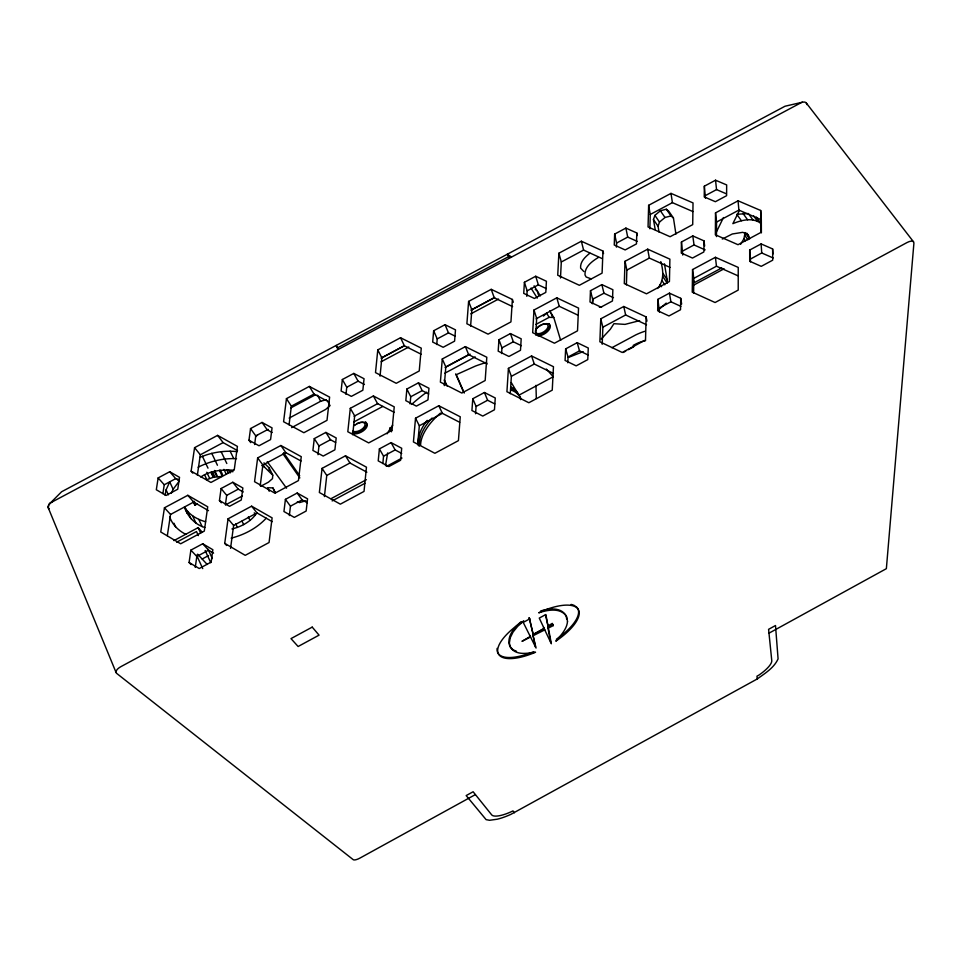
<?xml version="1.0" encoding="UTF-8"?>
<svg xmlns="http://www.w3.org/2000/svg" width="962" height="962" viewBox="0 0 962 962"><rect width="100%" height="100%" fill="white"/><g stroke="black" fill="none" stroke-linecap="round" stroke-linejoin="round"><path stroke-width="1.44" d="M116.113 672.606L48.232 507.732L48.93 504.581A8.405 4.461 -20 0 1 50.866 502.645L801.574 102.465A8.261 4.221 -40.2 0 1 806.733 103.956L806.805 104.581M715.524 212.879L715.355 234.776L738.022 244.709L760.81 232.479L760.689 210.486L738.058 200.805L715.524 212.879L716.546 222.078L716.449 236.592M704.352 186.183L704.244 196.909L715.367 201.707L726.611 195.695L726.659 184.932L715.536 180.207L704.352 186.183L705.447 198.196M704.004 240.861L703.883 251.948L692.484 258.056L681.264 253.054L681.457 241.991L692.796 235.918L704.004 240.861L704.653 246.007M692.556 269.564L692.243 292.135L715.091 302.525L738.215 290.091L738.239 267.424L715.427 257.299L692.556 269.564L693.806 278.379L693.614 293.314M680.735 298.316L680.531 309.74L668.975 315.957L657.671 310.714L657.936 299.326L669.432 293.145L680.735 298.316L681.637 304.052M682.731 255.086L681.457 241.991M659.415 312.133L657.936 299.326M649.879 228.812L650.252 214.49L648.641 205.315L670.995 193.374L693.025 202.91L692.712 224.627L670.105 236.724L648.051 226.936L648.641 205.315M646.127 316.919L645.514 339.971L622.246 352.477L599.867 341.775L600.757 318.831L623.761 306.481L646.127 316.919L646.969 321.14M636.796 232.96L636.471 243.903L625.168 249.94L614.249 245.009L614.646 234.091L625.889 228.09L636.796 232.96L637.289 235.522M625.023 261.303L624.29 283.586L646.5 293.819L669.432 281.517L669.889 259.151L647.691 249.17L625.023 261.303L626.863 270.094L626.394 284.848M616.426 247.114L616.57 243.049L614.646 234.091M602.958 251.046L602.092 273.124L579.352 285.293L557.732 275.216L558.874 253.222L581.361 241.221L602.958 251.046L603.547 253.571M602.2 344.3L602.861 327.212L600.757 318.831M590.476 290.716L589.995 301.96L600.985 307.118L612.457 300.974L612.866 289.706L601.875 284.608L590.476 290.716L592.64 299.278L592.46 303.463M567.796 362.782L568.061 357.022L565.644 348.881L577.2 342.676L588.275 348.003L587.782 359.608L576.154 365.861L565.079 360.461L565.644 348.881M560.485 278.018L561.303 261.989L558.874 253.222M740.632 244.276L743.963 238.696L745.081 232.539M533.982 310.029L532.671 332.672L554.449 343.218L577.513 330.844L578.547 308.093L556.794 297.823L533.982 310.029L536.664 318.398L535.726 334.896M524.41 282.287L523.737 293.386L534.427 298.473L545.803 292.388L546.416 281.265L535.714 276.25L524.41 282.287L527.152 290.837L526.815 296.344M510.269 393.711L511.363 376.334L508.417 368.374L531.553 355.964L553.463 366.702L552.248 390.151L528.847 402.741L506.926 391.714L508.417 368.374M512.385 299.459L510.942 321.909L488.071 334.151L466.895 323.761L468.602 301.407L491.221 289.334L512.385 299.459L513.335 302.26M501.575 353.547L501.96 347.871L498.953 339.73L510.413 333.586L521.188 338.828L520.49 350.288L508.946 356.469L498.184 351.154L498.953 339.73M475.553 413.756L476.082 406.445L472.787 398.737L484.427 392.496L495.262 397.979L494.468 409.776L482.768 416.077L471.921 410.521L472.787 398.737M470.61 326.058L471.837 309.776L468.602 301.407M444.288 385.618L445.815 366.919L442.292 358.97L465.367 346.621L486.808 357.251L485.173 380.519L461.82 393.049L440.38 382.13L442.292 358.97M436.736 344.504L437.217 338.901L433.646 330.76L445.021 324.687L455.495 329.858L454.593 341.161L443.157 347.282L432.684 342.051L433.646 330.76M269.047 470.382L269.252 468.025L263.961 462.842M417.664 444.877L419.336 425.745L415.524 418.229L438.792 405.736L460.245 416.799L458.429 440.632L434.884 453.294L413.419 441.955L415.524 418.229M269.252 468.025L272.775 475.18L272.462 478.691L268.446 482.166L260.63 486.303M406.878 389.033L405.82 400.649L416.366 406.12L427.97 399.903L428.956 388.251L418.422 382.852L406.878 389.033L410.738 396.741L410.089 403.956M382.828 463.588L383.549 456.156L379.389 448.893L391.089 442.604L401.695 448.256L400.601 460.257L388.828 466.582L378.222 460.87L379.389 448.893M380.038 376.166L381.854 357.828L377.789 349.879L400.541 337.734L421.26 348.148L419.24 370.983L396.236 383.297L375.505 372.607L377.789 349.879M352.693 434.74L354.677 415.849L350.3 408.321L373.388 395.971L394.24 406.866L392.015 430.375L368.674 442.905L347.811 431.734L350.3 408.321M345.983 394.36L346.753 387.241L342.352 379.521L353.8 373.412L364.045 378.727L362.854 390.223L351.346 396.38L341.101 390.993L342.352 379.521M324.41 496.572L326.755 475.456L322.066 468.374L345.478 455.808L366.462 467.183L364.033 491.414L340.344 504.16L319.36 492.496L322.066 468.374M314.273 438.624L312.915 450.444L323.22 456.072L334.896 449.807L336.195 437.963L325.877 432.407L314.273 438.624L318.987 445.911L317.989 454.701M289.346 515.572L290.464 506.168L285.413 499.35L297.186 493.025L307.563 498.833L306.156 511.038L294.312 517.412L283.946 511.531L285.413 499.35M289.069 424.807L291.354 406.168L286.448 398.629L309.343 386.411L329.617 397.138L327.008 420.334L303.86 432.72L283.586 421.729L286.448 398.629M260.221 485.678L262.879 465.007L257.648 457.912L280.868 445.49L301.262 456.685L298.436 480.591L274.952 493.193L254.557 481.709L257.648 457.912M254.629 444.552L255.772 435.87L250.529 428.571L262.037 422.426L272.054 427.898L270.575 439.574L259.006 445.767L248.978 440.235L250.529 428.571M230.555 548.352L233.622 525.456L228.054 518.819L251.611 506.18L272.114 517.881L269.059 542.52L245.226 555.339L224.735 543.35L228.054 518.819M225.421 504.629L226.695 495.358L221.104 488.516L232.78 482.263L242.869 487.974L241.27 500.012L229.521 506.313L219.444 500.529L221.104 488.516M195.262 567.4L196.825 556.481L190.873 550.12L202.729 543.758L212.855 549.723L211.147 562.121L199.23 568.53L189.093 562.493L190.873 550.12M197.354 475.18L200.324 454.785L194.577 447.667L217.592 435.377L237.422 446.404L234.223 469.997L210.943 482.455L191.125 471.152L194.577 447.667M167.34 535.642L170.539 514.454L164.442 507.792L187.794 495.298L207.72 506.806L204.293 531.108L180.664 543.783L160.75 531.986L164.442 507.792M162.891 493.602L164.249 484.776L158.153 477.91L169.733 471.729L179.533 477.344L177.742 489.225L166.101 495.454L156.313 489.754L158.153 477.91M385.509 465.632L387.674 452.934M165.079 495.153L166.101 489.85L169.721 481.854L173.124 489.321L171.296 493.302M48.1 506.553L48.521 505.242M657.563 288.504C664.141 280.94 663.515 270.635 660.774 261.604M593.265 298.376L592.339 303.703M655.218 229.69L653.463 219.528L654.894 215.368L660.377 210.762L666.365 209.235L668.831 211.315L673.448 218.013L675.925 234.091M659.018 232.022L658.032 226.25L659.487 222.09L664.995 217.484L670.995 215.945L673.448 218.013M716.305 232.203L723.448 217.544M739.405 210.474L732.864 223.665C741.498 220.057 752.849 217.147 760.954 223.449M231.938 528.944C241.799 526.671 251.443 521.272 256.998 512.65M173.124 489.321L178.944 481.481L177.79 478.992M517.063 625.216C512.012 630.783 506.613 638.648 509.92 646.404L512.986 649.759L516.51 651.298M49.459 503.92L61.592 491.762L785.028 106.229L802.44 102.212M266.233 518.169C256.926 528.174 244.36 534.848 231.157 538.131M601.262 339.033L610.329 329.257L613.924 323.689L625.023 324.386L639.61 320.647M666.209 303.09L659.788 308.742M543.434 316.077L546.596 313.191L549.17 317.328L553.787 317.52L560.666 340.368M518.085 624.326L521.151 621.62M255.471 436.832L257.636 434.956M329.978 405.723L325.649 409.439L291.618 427.633M589.874 253.186C585.317 256.806 579.93 261.76 580.627 268.145L583.85 271.549M757.214 678.98C764.982 673.328 773.977 667.965 778.078 658.898L775.504 625.516L768.59 629.328L771.764 660.557A23.749 6.987 -30.9 0 1 758.826 675.168L756.974 676.19L757.214 678.98L510.906 814.345A31.602 9.331 -28.1 0 1 497.222 819.215L489.574 820.285L486.111 819.648L466.173 795.574L473.124 791.75L491.654 814.826A23.966 7.083 -28.1 0 0 510.906 811.904L512.986 810.918L514.429 812.782M200.781 476.996C210.029 470.43 223.533 469.468 233.393 470.226M598.256 257.539C592.087 261.243 584.487 266.919 585.004 274.94L586.123 276.984L591.101 278.86M545.478 614.814L547.991 625.937L552.308 623.376L553.306 625.577L548.388 628.054L551.358 643.77L544.191 628.751L532.804 634.475L535.461 646.969M530.254 636.435L521.981 641.329L530.543 637.024L529.641 635.329M533.225 634.679L529.22 617.676L533.225 634.679L544.059 628.27L539.261 618.097L545.839 614.514L547.991 625.937M51.707 502.068L52.621 501.527M475.396 794.588L359.848 858.14A5.82 1.768 -26.3 0 1 353.282 859.715L116.739 673.448A8.874 3.896 -22.2 0 1 120.971 666.606L907.01 242.556A8.706 3.68 -37.5 0 1 913.9 243.278L886.363 568.674L768.987 633.176M529.846 618.807L523.232 622.414L536.062 648.051L532.804 634.475M233.622 525.456L256.962 512.926L272.222 521.644M326.755 475.456L349.952 462.999L366.859 472.186M419.336 425.745L442.4 413.359L459.68 422.306M511.363 376.334L534.295 364.021L553.451 373.46M602.861 327.212L625.649 314.971L646.512 324.747M693.806 278.379L716.462 266.209L737.746 275.697M772.63 248.942L772.739 260.161L761.243 266.342L749.711 261.255L749.687 250.06L761.11 243.915L772.63 248.942L772.931 254.1M721.789 267.905L694.72 282.443L693.277 280.315M692.628 285.678L724.097 268.783M196.825 556.481L208.562 550.18L213.588 553.138M290.464 506.168L302.128 499.903L307.275 502.789M383.549 456.156L395.142 449.927L401.719 453.439M476.082 406.445L487.614 400.252L494.769 403.896M568.061 357.022L579.521 350.865L588.059 354.99M659.511 307.9L670.899 301.779L680.856 306.349M750.42 261.832L750.42 259.055L761.736 252.97L773.159 257.972M202.176 559.006L208.586 555.555M386.556 466.354L401.984 458.056M511.243 387.121A56.169 27.802 -29.7 0 1 518.807 395.25L553.246 376.743L546.308 369.035M331 498.701L366.378 479.677M332.143 500.937L364.911 483.309M623.148 352.489L625.757 351.094M628.366 349.687L633.585 346.885L633.249 345.358L636.736 343.566A23.052 10.931 -33.2 0 1 645.61 340.68M445.815 366.919L468.674 354.677L487.277 363.937M170.539 514.454L193.675 502.068L208.501 510.654M262.879 465.007L285.87 452.693L301.046 461.038M354.052 416.281L377.789 403.571M445.057 367.556L470.105 354.148M536.05 318.843L559.271 306.301L578.138 315.247M626.863 270.094L649.338 258.069L670.045 267.412M716.546 222.078L738.888 210.113L761.315 219.757L761.387 232.864M193.278 501.515L194.961 505.17L197.402 503.86M353.703 422.017L382.768 406.457M444.829 373.208L475.204 356.938M535.954 324.398L549.17 317.328M226.695 495.358L238.263 489.165L243.266 492.003M318.987 445.911L330.483 439.742L335.606 442.508M410.738 396.741L422.174 390.62L428.703 393.975M501.96 347.871L513.323 341.775L521.332 345.695M592.64 299.278L603.944 293.218L613.467 297.667M682.792 250.974L694.035 244.949L705.146 249.88M722.294 239.057L732.322 233.982L742.748 232.323L747.582 234.391L749.614 238.889L745.839 233.598M173.906 540.62L198.136 527.633L202.104 532.07M176.647 542.195L196.501 531.553L198.352 535.606M611.952 347.679L635.702 334.932A39.334 18.651 -33.2 0 1 644.841 331.289M381.012 358.141L403.475 346.14M470.851 310.161L494.636 297.462M200.324 454.785L223.124 442.604L237.554 450.649M291.354 406.168L314.021 394.059L329.112 402.056M381.854 357.828L404.401 345.791L421.103 354.208M471.837 309.776L494.252 297.799L512.614 306.613M561.303 261.989L583.585 250.084L602.32 258.658M650.252 214.49L672.402 202.645L692.88 211.556M290.668 407.996L315.56 394.709M381.084 361.784L408.802 346.981M470.827 313.852L498.532 299.05M164.249 484.776L175.721 478.655L179.365 480.747M255.772 435.87L268.145 429.341M289.153 418.109L320.659 401.274L326.383 399.663M346.753 387.241L358.092 381.18L364.442 384.487M437.217 338.901L448.484 332.876L454.978 336.087M527.152 290.837L538.359 284.848L546.308 288.6M616.57 243.049L627.705 237.097L637.169 241.342M705.471 195.539L716.546 189.61L726.202 193.735M225.481 504.906L242.412 495.947M550.757 642.688L547.775 626.947L552.693 624.47L553.306 625.577M533.417 635.581L544.805 629.857L544.191 628.751M583.164 351.623L568.71 357.347M199.783 457.407C211.508 452.368 224.579 450.276 237.289 451.647M198.088 467.219C209.92 461.279 223.28 458.008 236.544 458.694M219.432 470.226L222.33 476.334L213.227 477.32L206.866 479.665L204.557 474.747M305.82 500.769L299.555 502.585L297.318 501.827M540.668 610.99C548.953 608.297 561.05 606.962 566.113 615.752L566.702 619.191M752.969 219.949L748.364 213.54L736.784 214.285L741.389 220.731M599.35 307.215L601.623 306.998M275.373 492.857L272.883 487.902L267.508 487.722L269.228 491.257M226.527 469.913L232.876 471.765M184.391 507.202C187.698 516.654 195.166 524.639 204.858 527.525M184.584 507.07C189.021 514.826 197.222 519.48 205.64 521.753M185.955 534.391C178.643 530.832 172.102 524.543 169.661 516.642M394.348 412.409L377.537 403.607L373.388 395.971M272.15 432.491L267.171 429.773L262.037 422.426M261.712 465.488L264.334 466.931L272.775 475.18M535.281 289.49L537.193 290.752L538.492 294.937M189.093 562.493L191.089 564.586M197.619 554.16L207.179 564.441M515.812 391.955L518.807 395.25M202.729 543.758L208.562 550.18M224.735 543.35L226.611 545.49M187.794 495.298L193.675 502.068M169.733 471.729L175.721 478.655M48.509 508.261L48.906 508.718L48.1 507.166M191.125 471.152L192.785 473.136M219.444 500.529L221.32 502.777M232.78 482.263L238.263 489.165M251.611 506.18L256.962 512.926M806.24 102.946L913.503 241.799M217.592 435.377L223.124 442.604M248.978 440.235L250.733 442.64M267.232 461.64L286.544 488.179M756.36 217.087L760.99 223.569M753.619 215.861L757.455 221.188M742.977 213.36L747.582 219.781M297.186 493.025L302.128 499.903M746.704 233.093L748.965 236.279M744.913 235.582L747.919 239.815M743.963 238.696L745.454 240.813M282.96 453.811L299.843 477.922M283.61 452.681L299.711 475.745M280.868 445.49L285.87 452.693M666.365 209.235L670.995 215.945M660.377 210.762L664.995 217.484M654.894 215.368L659.487 222.09M653.463 219.528L658.032 226.25M662.794 273.208L667.147 279.689L667.171 283.093L662.83 276.611M661.904 280.507L664.79 284.812M660.1 284.536L661.531 286.688M325.877 432.407L330.483 439.742M534.09 285.822L540.319 295.851M549.675 310.882L553.787 317.52M345.478 455.808L349.952 462.999M531.024 288.071L537.253 298.112M508.826 256.782L507.263 254.257L511.471 256.938L508.706 256.589L337.47 347.871L338.119 349.338L336.159 345.442L337.566 348.064M309.343 386.411L314.021 394.059M511.303 382.575L516.558 391.45M547.775 626.947L548.388 628.054M543.446 627.164L544.059 628.27M391.089 442.604L395.142 449.927M353.8 373.412L358.092 381.18M389.802 428.848L391.221 431.445M390.38 428.042L391.702 430.483M389.634 427.982L391.618 431.673M389.935 429.052L391.257 431.517M327.669 401.154L329.738 405.098M317.496 395.214L320.659 401.274M263.155 464.538L264.334 466.931M272.883 487.902L275.192 492.592M418.422 382.852L422.174 390.62M230.134 451.142L233.682 458.501M254.269 512.794L255.399 515.139M400.541 337.734L404.401 345.791M221.128 451.659L226.804 463.504M229.136 470.442L230.291 472.871M226.791 469.937L228.367 473.256M248.364 516.919L250.048 520.442M223.93 469.372L226.262 474.254M220.49 470.25L222.595 474.687M211.772 453.342L217.436 465.235M242.003 521.127L243.675 524.639M214.646 470.454L217.544 476.587M214.31 471.296L216.414 475.745M438.792 405.736L442.4 413.359M212.494 471.837L214.598 476.286M211.568 472.282L213.889 477.188M235.75 523.905L237.41 527.441M210.918 472.414L213.227 477.32M202.381 456.228L208.008 468.157M206.782 472.258L209.668 478.403M193.434 501.539L194.961 505.17M198.809 519.42L202.128 526.611M192.689 515.969L196.007 523.196M198.136 527.633L200.613 533.02M208.032 549.182L212.361 558.609M187.578 511.387L190.909 518.662M205.171 550.492L210.75 562.674M196.597 555.122L202.729 568.614M166.101 489.85L168.35 494.805M444.143 380.062L446.5 385.281M173.954 523.22L175.601 526.863M444.757 380.868L447.114 386.075M464.273 393.037L456.301 374.687L475.493 366.041A101.371 49.964 -29.7 0 1 486.628 362.385M455.663 373.893L463.648 392.28M445.021 324.687L448.484 332.876M484.427 392.496L487.614 400.252M465.367 346.621L468.674 354.677M491.221 289.334L494.252 297.799M510.413 333.586L513.323 341.775M185.125 507.431L187.181 513.299M531.553 355.964L534.295 364.021M535.714 276.25L538.359 284.848M551.226 313.384L552.092 316.257M556.794 297.823L559.271 306.301M577.2 342.676L579.521 350.865M581.361 241.221L583.585 250.084M601.875 284.608L603.944 293.218M623.761 306.481L625.649 314.971M625.889 228.09L627.705 237.097M647.691 249.17L649.338 258.069M664.441 263.804L667.147 279.689M669.432 293.145L670.899 301.779M670.995 193.374L672.402 202.645M692.796 235.918L694.035 244.949M715.427 257.299L716.462 266.209M715.536 180.207L716.546 189.61M738.058 200.805L738.888 210.113M749.687 250.06L750.42 259.055M761.11 243.915L761.736 252.97M760.689 210.486L761.315 219.757M194.396 501.31L194.565 503.98M535.966 385.341L536.315 398.557M48.93 504.581A8.405 4.425 -20.4 0 1 50.866 502.645M354.701 425.24A8.971 4.666 -27.4 0 1 366.041 422.895A8.971 4.666 -27.4 0 1 363.371 430.808A8.971 4.666 -27.4 0 1 352.02 433.177M535.822 329.581A8.923 4.606 -32.1 0 1 546.861 323.641A8.923 4.606 -32.1 0 1 548.917 329.978A8.923 4.606 -32.1 0 1 537.878 335.918M387.085 433.814A101.371 49.964 -29.7 0 1 392.724 425.168M411.628 404.437A101.371 49.964 -29.7 0 1 426.707 392.183M420.598 445.129A56.253 27.694 -29.7 0 1 440.476 413.059M510.99 390.019A56.253 27.694 -29.7 0 1 521.188 399.254M511.159 388.528A56.217 27.742 -29.7 0 1 520.646 399.627M419.636 445.695A56.217 27.742 -29.7 0 1 432.034 418.037M419.071 446.115A56.169 27.802 -29.7 0 1 427.152 420.37M365.5 421.837A8.971 4.666 -27.4 0 1 363.648 429.064A8.971 4.666 -27.4 0 1 352.813 432.647M356.577 423.737A7.167 3.74 -27.4 0 1 364.586 423.304A7.167 3.74 -27.4 0 1 361.423 429.545A7.167 3.74 -27.4 0 1 352.862 431.084M353.655 425.865A7.167 3.74 -27.4 0 1 355.002 424.723M548.929 323.557A8.923 4.618 -32.1 0 1 546.043 331.313A8.923 4.618 -32.1 0 1 535.714 334.632M542.255 324.41A7.131 3.692 -32.1 0 1 547.258 328.511A7.131 3.692 -32.1 0 1 536.555 333.309A7.131 3.692 -32.1 0 1 540.596 325.156M576.058 606.577A45.671 17.075 -29.1 0 1 556.361 639.297M533.669 651.695A45.671 17.075 -29.1 0 1 497.113 648.388M571.055 604.437A45.671 17.075 -29.1 0 1 575.048 605.88M510.209 637.818L509.367 643.073L510.521 647.522C516.161 655.711 527.176 653.294 535.557 652.236A45.695 17.051 -29.1 0 1 498.388 653.835A45.695 17.051 -29.1 0 1 520.695 622.811L523.809 620.959L517.676 626.346L513.035 632.106L510.209 637.818M567.52 621.428C566.786 629.521 560.738 635.293 555.808 641.185A45.695 17.051 -29.1 0 0 578.595 610.088A45.695 17.051 -29.1 0 0 541.967 611.207L538.732 612.83C547.606 609.86 561.002 607.202 566.738 616.846L567.52 621.428M312.217 627.116L290.993 638.612L298.112 646.5L319.059 635.148L312.217 627.116"/></g></svg>
